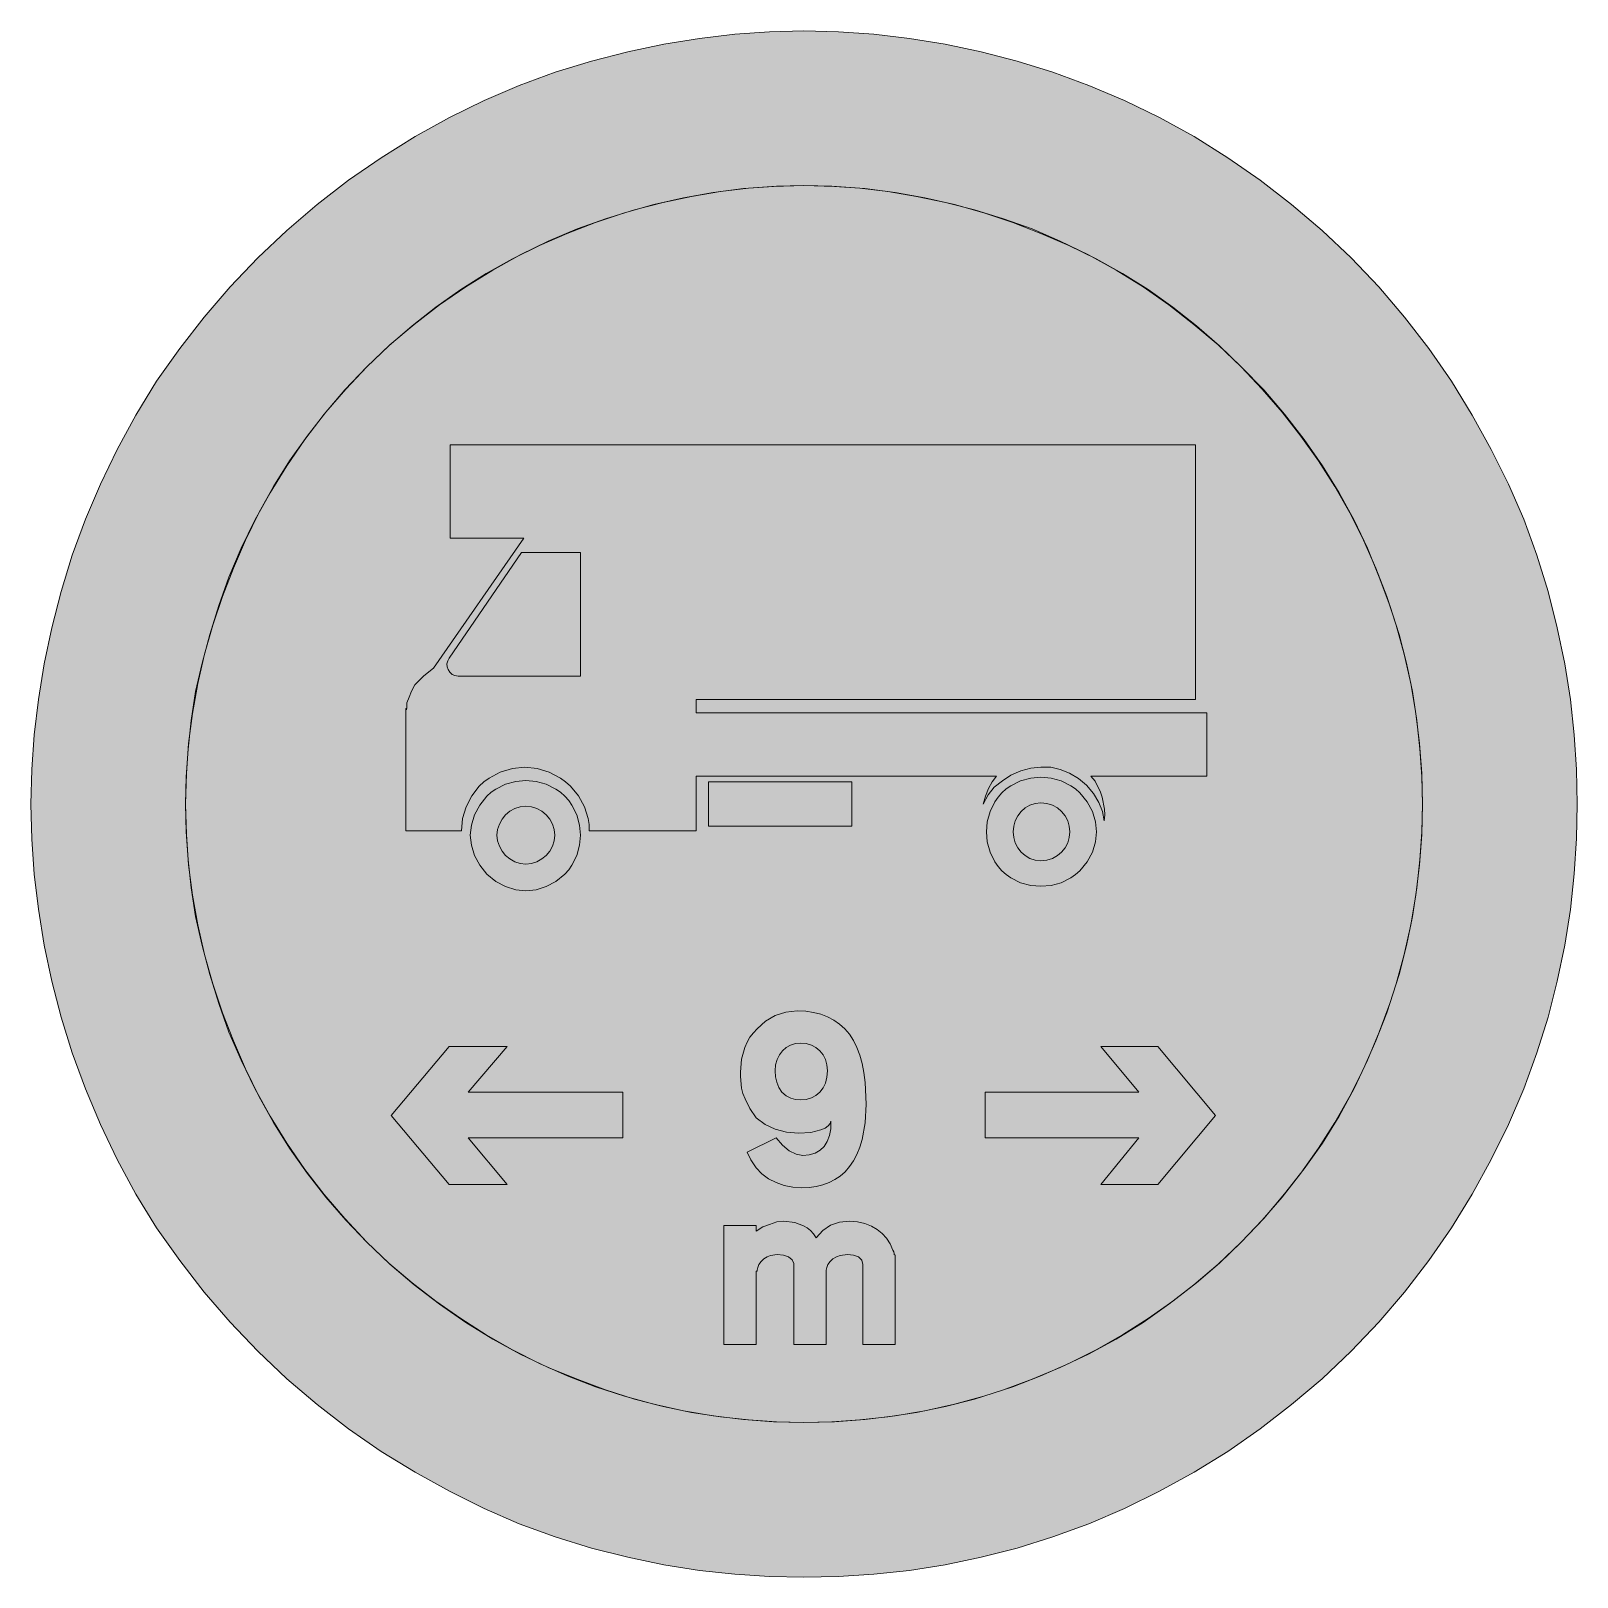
# Model space of a CAD drawing. Header units: metres. Extents: x 160 to 410, y 11 to 261.
import ezdxf

# ---------------------------------------------------------------- set-up
doc = ezdxf.new("R2010")
doc.units = ezdxf.units.M
for name, color, linetype, true_color in [('FILL_BLACK_000000', 7, 'Continuous', 0x000000), ('FILL_PINK_E1E1E1', 7, 'Continuous', 0xe1e1e1), ('STROKE_BLACK_000000', 7, 'Continuous', 0x000000)]:
    doc.layers.add(name, color=color, linetype=linetype, true_color=true_color)

msp = doc.modelspace()

# ---------------------------------------------------------------- hatches: boundary and pattern name
at = {"layer": 'FILL_BLACK_000000', "true_color": 0x000000}
h = msp.add_hatch(color=7, dxfattribs=at)
h.dxf.hatch_style = 1
h.paths.add_polyline_path([(409.41, 124.6), (408.8, 118.84), (407.88, 113.04), (406.66, 107.23), (405.16, 101.43), (403.35, 95.62), (401.22, 89.82), (398.76, 84.05), (395.98, 78.37), (392.89, 72.78), (389.52, 67.32), (385.87, 62.02), (381.96, 56.92), (377.77, 52.03), (373.32, 47.34), (368.6, 42.88), (363.67, 38.7), (358.56, 34.78), (353.34, 31.14), (347.88, 27.77), (342.29, 24.68), (336.61, 21.9), (330.84, 19.44), (325.03, 17.31), (319.23, 15.5), (313.42, 14), (307.62, 12.78), (301.82, 11.86), (296.05, 11.25), (290.36, 10.91), (284.76, 10.8), (279.19, 10.91), (273.55, 11.25), (267.85, 11.86), (262.08, 12.78), (256.25, 14), (250.38, 15.5), (244.51, 17.31), (238.68, 19.44), (233.02, 21.9), (227.38, 24.68), (221.82, 27.77), (216.36, 31.14), (211.06, 34.78), (205.96, 38.7), (201.07, 42.88), (196.38, 47.34), (191.92, 52.03), (187.72, 56.92), (183.75, 62.02), (180, 67.32), (176.66, 72.78), (173.63, 78.37), (170.91, 84.05), (168.48, 89.82), (166.35, 95.62), (164.54, 101.43), (163.04, 107.23), (161.82, 113.04), (160.87, 118.87), (160.2, 124.56), (159.79, 130.23), (159.66, 135.9), (159.79, 141.47), (160.2, 147.1), (160.87, 152.81), (161.82, 158.58), (163.04, 164.41), (164.54, 170.28), (166.35, 176.15), (168.48, 181.98), (170.91, 187.64), (173.63, 193.27), (176.66, 198.84), (180, 204.3), (183.75, 209.6), (187.72, 214.69), (191.92, 219.59), (196.38, 224.28), (201.07, 228.73), (205.96, 232.92), (211.06, 236.83), (216.36, 240.48), (221.82, 243.93), (227.38, 247), (233.02, 249.74), (238.68, 252.18), (244.51, 254.31), (250.38, 256.12), (256.25, 257.62), (262.08, 258.84), (267.85, 259.78), (273.55, 260.46), (279.19, 260.86), (284.76, 261), (290.36, 260.86), (296.05, 260.46), (301.82, 259.78), (307.62, 258.84), (313.42, 257.62), (319.23, 256.12), (325.03, 254.31), (330.84, 252.18), (336.61, 249.74), (342.29, 247), (347.88, 243.93), (353.34, 240.48), (358.56, 236.83), (363.67, 232.92), (368.6, 228.73), (373.32, 224.28), (377.77, 219.59), (381.96, 214.69), (385.87, 209.6), (389.52, 204.3), (392.89, 198.84), (395.98, 193.27), (398.76, 187.64), (401.22, 181.98), (403.35, 176.15), (405.16, 170.28), (406.66, 164.41), (407.88, 158.58), (408.8, 152.81), (409.41, 147.1), (409.75, 141.47), (409.86, 135.9), (409.75, 130.3), (409.41, 124.6)])
h.paths.add_polyline_path([(384.43, 144.85), (383.93, 149.42), (383.22, 154.08), (382.27, 158.7), (381.06, 163.35), (379.57, 168), (377.82, 172.62), (375.93, 177.28), (373.77, 181.82), (371.34, 186.26), (368.64, 190.62), (365.7, 194.87), (362.54, 198.97), (359.15, 202.9), (355.5, 206.64), (351.76, 210.18), (347.85, 213.52), (343.81, 216.66), (339.66, 219.6), (335.28, 222.3), (330.79, 224.75), (326.24, 226.97), (321.66, 228.96), (317.04, 230.61), (312.37, 232.04), (307.66, 233.24), (302.94, 234.18), (298.35, 234.99), (293.78, 235.55), (289.25, 235.88), (284.76, 235.98), (280.3, 235.88), (275.8, 235.55), (271.24, 234.99), (266.58, 234.18), (261.96, 233.24), (257.31, 232.04), (252.66, 230.61), (248.04, 228.96), (243.38, 226.97), (238.84, 224.75), (234.4, 222.3), (230.04, 219.6), (225.79, 216.66), (221.69, 213.52), (217.76, 210.18), (214.02, 206.64), (210.48, 202.9), (207.13, 198.97), (204, 194.87), (201.06, 190.62), (198.36, 186.26), (195.91, 181.82), (193.69, 177.28), (191.7, 172.62), (190.05, 168), (188.59, 163.35), (187.35, 158.7), (186.3, 154.08), (185.59, 149.39), (185.08, 144.79), (184.78, 140.28), (184.68, 135.9), (184.78, 131.41), (185.08, 126.88), (185.59, 122.31), (186.3, 117.72), (187.35, 113), (188.59, 108.29), (190.05, 103.62), (191.7, 99), (193.69, 94.42), (195.91, 89.86), (198.36, 85.38), (201.06, 81), (204, 76.78), (207.13, 72.72), (210.48, 68.8), (214.02, 64.98), (217.76, 61.44), (221.69, 58.09), (225.79, 54.96), (230.04, 52.02), (234.4, 49.32), (238.84, 46.89), (243.38, 44.73), (248.04, 42.84), (252.66, 41.08), (257.31, 39.6), (261.96, 38.38), (266.58, 37.44), (271.24, 36.73), (275.8, 36.22), (280.3, 35.92), (284.76, 35.82), (289.25, 35.92), (293.78, 36.22), (298.35, 36.73), (302.94, 37.44), (307.66, 38.38), (312.37, 39.6), (317.04, 41.08), (321.66, 42.84), (326.24, 44.73), (330.79, 46.89), (335.28, 49.32), (339.66, 52.02), (343.81, 54.96), (347.85, 58.09), (351.76, 61.44), (355.5, 64.98), (359.15, 68.82), (362.54, 72.79), (365.7, 76.85), (368.64, 81), (371.34, 85.38), (373.77, 89.86), (375.93, 94.42), (377.82, 99), (379.57, 103.62), (381.06, 108.29), (382.27, 113), (383.22, 117.72), (383.93, 122.31), (384.43, 126.88), (384.74, 131.41), (384.84, 135.9), (384.74, 140.36), (384.43, 144.85)], flags=16)
h = msp.add_hatch(color=7, dxfattribs=at)
h.dxf.hatch_style = 1
h.paths.add_polyline_path([(220.5, 151.38), (220.5, 151.74), (220.5, 152.28), (220.86, 153.18), (221.24, 154.17), (221.76, 155.16), (223.22, 156.64), (224.82, 157.86), (239.4, 178.92), (227.52, 178.92), (227.52, 194.04), (348.12, 194.04), (348.12, 152.82), (267.3, 152.82), (267.3, 150.66), (349.92, 150.66), (349.92, 140.4), (331.2, 140.4), (331.87, 139.59), (332.28, 138.78), (332.71, 137.95), (333, 136.98), (333.38, 135.09), (333.43, 134.14), (333.36, 133.2), (333.06, 134.68), (332.46, 136.15), (331.59, 137.58), (330.48, 138.96), (329.17, 140.04), (327.73, 140.87), (326.23, 141.47), (324.72, 141.84), (323.1, 141.87), (321.48, 141.68), (319.86, 141.26), (318.24, 140.58), (316.89, 139.66), (315.54, 138.6), (314.57, 137.38), (313.74, 135.9), (314.12, 137.16), (314.64, 138.42), (315.2, 139.48), (315.9, 140.4), (267.3, 140.4), (267.3, 131.58), (250.02, 131.58), (249.97, 132.58), (249.82, 133.57), (249.23, 135.45), (248.27, 137.2), (246.96, 138.78), (246.19, 139.48), (245.35, 140.09), (243.54, 141.05), (241.59, 141.64), (239.58, 141.84), (237.57, 141.64), (235.62, 141.05), (233.81, 140.09), (232.97, 139.48), (232.2, 138.78), (230.99, 137.2), (230.08, 135.45), (229.52, 133.57), (229.32, 131.58), (220.32, 131.58), (220.32, 151.2), (220.32, 151.38), (220.5, 151.38)])
h.paths.add_polyline_path([(239.04, 176.58), (227.34, 159.48), (227.11, 159.05), (226.98, 158.58), (226.99, 158.11), (227.16, 157.68), (227.46, 157.21), (227.83, 156.87), (228.27, 156.67), (228.78, 156.6), (248.58, 156.6), (248.58, 176.58), (239.04, 176.58)], flags=16)
h = msp.add_hatch(color=7, dxfattribs=at)
h.dxf.hatch_style = 1
h.paths.add_polyline_path([(331.42, 128.11), (330.58, 126.54), (329.4, 125.1), (328.7, 124.47), (327.96, 123.95), (326.38, 123.16), (324.74, 122.72), (323.1, 122.58), (321.46, 122.72), (319.81, 123.16), (318.24, 123.95), (317.5, 124.47), (316.8, 125.1), (316.17, 125.8), (315.65, 126.54), (314.86, 128.11), (314.42, 129.76), (314.28, 131.4), (314.42, 133.04), (314.86, 134.68), (315.65, 136.26), (316.17, 137), (316.8, 137.7), (317.5, 138.33), (318.24, 138.85), (319.81, 139.63), (321.46, 140.08), (323.1, 140.22), (324.74, 140.08), (326.38, 139.63), (327.96, 138.85), (328.7, 138.33), (329.4, 137.7), (330.58, 136.26), (331.42, 134.68), (331.93, 133.04), (332.1, 131.4), (331.93, 129.76), (331.42, 128.11)])
h.paths.add_polyline_path([(327.43, 133.19), (327.01, 133.99), (326.45, 134.68), (325.77, 135.26), (324.97, 135.7), (324.08, 135.98), (323.1, 136.08), (322.18, 135.98), (321.33, 135.7), (320.57, 135.26), (319.9, 134.68), (319.36, 133.99), (318.95, 133.19), (318.69, 132.32), (318.6, 131.4), (318.69, 130.48), (318.95, 129.61), (319.36, 128.81), (319.9, 128.11), (320.57, 127.54), (321.33, 127.1), (322.18, 126.82), (323.1, 126.72), (324.08, 126.82), (324.97, 127.1), (325.77, 127.54), (326.45, 128.11), (327.01, 128.81), (327.43, 129.61), (327.69, 130.48), (327.78, 131.4), (327.69, 132.32), (327.43, 133.19)], flags=16)
h = msp.add_hatch(color=7, dxfattribs=at)
h.dxf.hatch_style = 1
h.paths.add_polyline_path([(247.99, 127.57), (247.21, 126), (246.69, 125.26), (246.06, 124.56), (244.62, 123.38), (243.04, 122.53), (241.4, 122.03), (239.76, 121.86), (238.12, 122.03), (236.47, 122.53), (234.9, 123.38), (233.46, 124.56), (232.28, 126), (231.43, 127.57), (230.93, 129.22), (230.76, 130.86), (230.93, 132.5), (231.43, 134.14), (232.28, 135.72), (233.46, 137.16), (234.16, 137.79), (234.9, 138.31), (236.47, 139.09), (238.12, 139.54), (239.76, 139.68), (241.4, 139.54), (243.04, 139.09), (244.62, 138.31), (245.36, 137.79), (246.06, 137.16), (246.69, 136.46), (247.21, 135.72), (247.99, 134.14), (248.44, 132.5), (248.58, 130.86), (248.44, 129.22), (247.99, 127.57)])
h.paths.add_polyline_path([(244.06, 132.65), (243.62, 133.45), (243.04, 134.14), (242.35, 134.72), (241.55, 135.16), (240.68, 135.44), (239.76, 135.54), (238.84, 135.44), (237.97, 135.16), (237.17, 134.72), (236.47, 134.14), (235.9, 133.45), (235.46, 132.65), (235.18, 131.78), (235.08, 130.86), (235.18, 129.94), (235.46, 129.07), (235.9, 128.27), (236.47, 127.57), (237.17, 127), (237.97, 126.56), (238.84, 126.28), (239.76, 126.18), (240.68, 126.28), (241.55, 126.56), (242.35, 127), (243.04, 127.57), (243.62, 128.27), (244.06, 129.07), (244.34, 129.94), (244.44, 130.86), (244.34, 131.78), (244.06, 132.65)], flags=16)
h = msp.add_hatch(color=7, dxfattribs=at)
h.dxf.hatch_style = 1
h.paths.add_polyline_path([(292.5, 139.5), (292.5, 132.3), (269.28, 132.3), (269.28, 139.5), (292.5, 139.5)])
h = msp.add_hatch(color=7, dxfattribs=at)
h.dxf.hatch_style = 1
h.paths.add_polyline_path([(286.32, 102.18), (287.5, 101.89), (288.58, 101.48), (289.59, 100.94), (290.51, 100.29), (291.36, 99.53), (292.14, 98.64), (292.77, 97.64), (293.32, 96.51), (293.79, 95.27), (294.16, 93.92), (294.46, 92.44), (294.67, 90.84), (294.84, 87.3), (294.67, 84.31), (294.16, 81.59), (293.79, 80.35), (293.32, 79.2), (292.77, 78.16), (292.14, 77.22), (291.42, 76.4), (290.63, 75.7), (289.75, 75.11), (288.81, 74.63), (287.8, 74.27), (286.72, 74.01), (285.59, 73.85), (284.4, 73.8), (282.95, 73.9), (281.56, 74.18), (280.25, 74.64), (279, 75.24), (277.94, 76.07), (277.02, 77.04), (276.16, 78.3), (275.58, 79.56), (280.26, 81.9), (281.26, 80.69), (282.35, 79.79), (283.47, 79.22), (284.58, 79.02), (285.62, 79.12), (286.56, 79.4), (287.36, 79.86), (288, 80.46), (288.52, 81.29), (288.9, 82.26), (289.08, 83.34), (289.08, 84.6), (288.98, 84.2), (288.67, 83.81), (288.17, 83.46), (287.46, 83.16), (285.86, 82.76), (283.86, 82.62), (281.91, 82.79), (280.1, 83.27), (278.47, 84.06), (277.02, 85.14), (275.98, 86.6), (275.22, 88.2), (274.88, 89.04), (274.66, 89.93), (274.5, 91.8), (274.5, 92.52), (274.67, 94.6), (275.17, 96.5), (275.55, 97.37), (276.02, 98.16), (276.57, 98.89), (277.2, 99.54), (278.54, 100.75), (280.1, 101.66), (281.83, 102.22), (283.68, 102.42), (285.05, 102.36), (286.32, 102.18)])
h.paths.add_polyline_path([(282.59, 96.88), (281.88, 96.49), (281.27, 95.96), (280.77, 95.31), (280.4, 94.54), (280.16, 93.67), (280.08, 92.7), (280.15, 91.76), (280.35, 90.86), (280.69, 90.02), (281.16, 89.28), (281.87, 88.7), (282.62, 88.31), (283.41, 88.09), (284.22, 88.02), (285.13, 88.1), (285.96, 88.35), (286.69, 88.74), (287.32, 89.28), (287.84, 89.95), (288.22, 90.75), (288.46, 91.67), (288.54, 92.7), (288.46, 93.67), (288.22, 94.54), (287.84, 95.31), (287.32, 95.96), (286.69, 96.49), (285.96, 96.88), (285.13, 97.12), (284.22, 97.2), (283.37, 97.12), (282.59, 96.88)], flags=16)
h = msp.add_hatch(color=7, dxfattribs=at)
h.dxf.hatch_style = 1
h.paths.add_polyline_path([(236.7, 96.66), (230.4, 89.28), (255.42, 89.28), (255.42, 81.9), (230.4, 81.9), (236.7, 74.34), (227.34, 74.34), (217.98, 85.5), (227.34, 96.66), (236.7, 96.66)])
h = msp.add_hatch(color=7, dxfattribs=at)
h.dxf.hatch_style = 1
h.paths.add_polyline_path([(351.36, 85.5), (342, 74.34), (332.82, 74.34), (338.94, 81.9), (314.1, 81.9), (314.1, 89.28), (338.94, 89.28), (332.82, 96.66), (342, 96.66), (351.36, 85.5)])
h = msp.add_hatch(color=7, dxfattribs=at)
h.dxf.hatch_style = 1
h.paths.add_polyline_path([(271.8, 67.68), (277.02, 67.68), (277.02, 66.78), (278.1, 67.45), (279.18, 67.86), (280.35, 68.26), (281.52, 68.4), (283.25, 68.16), (284.67, 67.66), (285.28, 67.3), (285.82, 66.86), (286.31, 66.33), (286.74, 65.7), (287.79, 66.88), (289.03, 67.72), (290.49, 68.23), (292.14, 68.4), (293.43, 68.27), (294.6, 68), (295.66, 67.6), (296.59, 67.07), (297.41, 66.42), (298.11, 65.64), (298.7, 64.74), (299.16, 63.72), (299.32, 63.45), (299.34, 63.18), (299.34, 63), (299.5, 62.91), (299.52, 62.82), (299.52, 62.28), (299.52, 48.42), (294.3, 48.42), (294.3, 61.38), (294.12, 62.1), (293.58, 62.64), (292.75, 62.89), (291.78, 63), (290.61, 62.84), (290.01, 62.62), (289.44, 62.28), (288.97, 61.85), (288.63, 61.38), (288.43, 60.91), (288.36, 60.48), (288.36, 48.42), (283.14, 48.42), (283.14, 61.56), (282.84, 62.16), (282.26, 62.62), (281.44, 62.9), (280.44, 63), (279.36, 62.84), (278.82, 62.62), (278.28, 62.28), (277.81, 61.85), (277.47, 61.38), (277.27, 60.91), (277.2, 60.48), (277.2, 60.3), (277.02, 60.3), (277.02, 48.42), (271.8, 48.42), (271.8, 67.68)])
at = {"layer": 'FILL_PINK_E1E1E1', "true_color": 0xe1e1e1}
h = msp.add_hatch(color=7, dxfattribs=at)
h.dxf.hatch_style = 1
h.paths.add_polyline_path([(384.72, 130.97), (384.37, 126.06), (383.78, 121.17), (382.95, 116.32), (381.89, 111.53), (380.59, 106.79), (379.05, 102.13), (377.28, 97.56), (375.28, 93.03), (373.07, 88.62), (370.64, 84.34), (368.01, 80.19), (365.18, 76.17), (362.14, 72.3), (358.92, 68.57), (355.5, 64.98), (351.97, 61.62), (348.29, 58.44), (344.44, 55.44), (340.45, 52.63), (336.31, 50.01), (332.04, 47.59), (327.63, 45.38), (323.1, 43.38), (318.53, 41.61), (313.87, 40.07), (309.13, 38.77), (304.33, 37.71), (299.49, 36.88), (294.6, 36.29), (289.69, 35.94), (284.76, 35.82), (279.84, 35.94), (274.95, 36.29), (270.08, 36.88), (265.25, 37.71), (260.47, 38.77), (255.73, 40.07), (251.04, 41.61), (246.42, 43.38), (241.95, 45.38), (237.59, 47.59), (233.34, 50.01), (229.21, 52.63), (225.2, 55.44), (221.34, 58.44), (217.6, 61.62), (214.02, 64.98), (210.6, 68.57), (207.38, 72.3), (204.35, 76.17), (201.53, 80.19), (198.92, 84.34), (196.53, 88.62), (194.36, 93.03), (192.42, 97.56), (190.64, 102.13), (189.08, 106.79), (187.76, 111.53), (186.66, 116.32), (185.8, 121.17), (185.18, 126.06), (184.81, 130.97), (184.68, 135.9), (184.81, 140.82), (185.18, 145.71), (185.8, 150.57), (186.66, 155.38), (187.76, 160.15), (189.08, 164.86), (190.64, 169.5), (192.42, 174.06), (194.36, 178.59), (196.53, 183), (198.92, 187.28), (201.53, 191.43), (204.35, 195.45), (207.38, 199.32), (210.6, 203.05), (214.02, 206.64), (217.6, 210.06), (221.34, 213.28), (225.2, 216.31), (229.21, 219.13), (233.34, 221.74), (237.59, 224.13), (241.95, 226.3), (246.42, 228.24), (251.04, 230.02), (255.73, 231.58), (260.47, 232.9), (265.25, 234), (270.08, 234.86), (274.95, 235.48), (279.84, 235.85), (284.76, 235.98), (289.69, 235.85), (294.6, 235.48), (299.49, 234.86), (304.33, 234), (309.13, 232.9), (313.87, 231.58), (318.53, 230.02), (323.1, 228.24), (327.63, 226.3), (332.04, 224.13), (336.31, 221.74), (340.45, 219.13), (344.44, 216.31), (348.29, 213.28), (351.97, 210.06), (355.5, 206.64), (358.92, 203.05), (362.14, 199.32), (365.18, 195.45), (368.01, 191.43), (370.64, 187.28), (373.07, 183), (375.28, 178.59), (377.28, 174.06), (379.05, 169.5), (380.59, 164.86), (381.89, 160.15), (382.95, 155.38), (383.78, 150.57), (384.37, 145.71), (384.72, 140.82), (384.84, 135.9), (384.72, 130.97)])

# ---------------------------------------------------------------- linework, layer by layer
at = {"layer": 'FILL_BLACK_000000', "lineweight": 0, "true_color": 0x000000}
for points in [[(409.41, 124.6), (408.8, 118.84), (407.88, 113.04), (406.66, 107.23), (405.16, 101.43), (403.35, 95.62), (401.22, 89.82), (398.76, 84.05), (395.98, 78.37), (392.89, 72.78), (389.52, 67.32), (385.87, 62.02), (381.96, 56.92), (377.77, 52.03), (373.32, 47.34), (368.6, 42.88), (363.67, 38.7), (358.56, 34.78), (353.34, 31.14), (347.88, 27.77), (342.29, 24.68), (336.61, 21.9), (330.84, 19.44), (325.03, 17.31), (319.23, 15.5), (313.42, 14), (307.62, 12.78), (301.82, 11.86), (296.05, 11.25), (290.36, 10.91), (284.76, 10.8), (279.19, 10.91), (273.55, 11.25), (267.85, 11.86), (262.08, 12.78), (256.25, 14), (250.38, 15.5), (244.51, 17.31), (238.68, 19.44), (233.02, 21.9), (227.38, 24.68), (221.82, 27.77), (216.36, 31.14), (211.06, 34.78), (205.96, 38.7), (201.07, 42.88), (196.38, 47.34), (191.92, 52.03), (187.72, 56.92), (183.75, 62.02), (180, 67.32), (176.66, 72.78), (173.63, 78.37), (170.91, 84.05), (168.48, 89.82), (166.35, 95.62), (164.54, 101.43), (163.04, 107.23), (161.82, 113.04), (160.87, 118.87), (160.2, 124.56), (159.79, 130.23), (159.66, 135.9), (159.79, 141.47), (160.2, 147.1), (160.87, 152.81), (161.82, 158.58), (163.04, 164.41), (164.54, 170.28), (166.35, 176.15), (168.48, 181.98), (170.91, 187.64), (173.63, 193.27), (176.66, 198.84), (180, 204.3), (183.75, 209.6), (187.72, 214.69), (191.92, 219.59), (196.38, 224.28), (201.07, 228.73), (205.96, 232.92), (211.06, 236.83), (216.36, 240.48), (221.82, 243.93), (227.38, 247), (233.02, 249.74), (238.68, 252.18), (244.51, 254.31), (250.38, 256.12), (256.25, 257.62), (262.08, 258.84), (267.85, 259.78), (273.55, 260.46), (279.19, 260.86), (284.76, 261), (290.36, 260.86), (296.05, 260.46), (301.82, 259.78), (307.62, 258.84), (313.42, 257.62), (319.23, 256.12), (325.03, 254.31), (330.84, 252.18), (336.61, 249.74), (342.29, 247), (347.88, 243.93), (353.34, 240.48), (358.56, 236.83), (363.67, 232.92), (368.6, 228.73), (373.32, 224.28), (377.77, 219.59), (381.96, 214.69), (385.87, 209.6), (389.52, 204.3), (392.89, 198.84), (395.98, 193.27), (398.76, 187.64), (401.22, 181.98), (403.35, 176.15), (405.16, 170.28), (406.66, 164.41), (407.88, 158.58), (408.8, 152.81), (409.41, 147.1), (409.75, 141.47), (409.86, 135.9), (409.75, 130.3)], [(384.43, 144.85), (383.93, 149.42), (383.22, 154.08), (382.27, 158.7), (381.06, 163.35), (379.57, 168), (377.82, 172.62), (375.93, 177.28), (373.77, 181.82), (371.34, 186.26), (368.64, 190.62), (365.7, 194.87), (362.54, 198.97), (359.15, 202.9), (355.5, 206.64), (351.76, 210.18), (347.85, 213.52), (343.81, 216.66), (339.66, 219.6), (335.28, 222.3), (330.79, 224.75), (326.24, 226.97), (321.66, 228.96), (317.04, 230.61), (312.37, 232.04), (307.66, 233.24), (302.94, 234.18), (298.35, 234.99), (293.78, 235.55), (289.25, 235.88), (284.76, 235.98), (280.3, 235.88), (275.8, 235.55), (271.24, 234.99), (266.58, 234.18), (261.96, 233.24), (257.31, 232.04), (252.66, 230.61), (248.04, 228.96), (243.38, 226.97), (238.84, 224.75), (234.4, 222.3), (230.04, 219.6), (225.79, 216.66), (221.69, 213.52), (217.76, 210.18), (214.02, 206.64), (210.48, 202.9), (207.13, 198.97), (204, 194.87), (201.06, 190.62), (198.36, 186.26), (195.91, 181.82), (193.69, 177.28), (191.7, 172.62), (190.05, 168), (188.59, 163.35), (187.35, 158.7), (186.3, 154.08), (185.59, 149.39), (185.08, 144.79), (184.78, 140.28), (184.68, 135.9), (184.78, 131.41), (185.08, 126.88), (185.59, 122.31), (186.3, 117.72), (187.35, 113), (188.59, 108.29), (190.05, 103.62), (191.7, 99), (193.69, 94.42), (195.91, 89.86), (198.36, 85.38), (201.06, 81), (204, 76.78), (207.13, 72.72), (210.48, 68.8), (214.02, 64.98), (217.76, 61.44), (221.69, 58.09), (225.79, 54.96), (230.04, 52.02), (234.4, 49.32), (238.84, 46.89), (243.38, 44.73), (248.04, 42.84), (252.66, 41.08), (257.31, 39.6), (261.96, 38.38), (266.58, 37.44), (271.24, 36.73), (275.8, 36.22), (280.3, 35.92), (284.76, 35.82), (289.25, 35.92), (293.78, 36.22), (298.35, 36.73), (302.94, 37.44), (307.66, 38.38), (312.37, 39.6), (317.04, 41.08), (321.66, 42.84), (326.24, 44.73), (330.79, 46.89), (335.28, 49.32), (339.66, 52.02), (343.81, 54.96), (347.85, 58.09), (351.76, 61.44), (355.5, 64.98), (359.15, 68.82), (362.54, 72.79), (365.7, 76.85), (368.64, 81), (371.34, 85.38), (373.77, 89.86), (375.93, 94.42), (377.82, 99), (379.57, 103.62), (381.06, 108.29), (382.27, 113), (383.22, 117.72), (383.93, 122.31), (384.43, 126.88), (384.74, 131.41), (384.84, 135.9), (384.74, 140.36)], [(220.5, 151.38), (220.5, 151.74), (220.5, 152.28), (220.86, 153.18), (221.24, 154.17), (221.76, 155.16), (223.22, 156.64), (224.82, 157.86), (239.4, 178.92), (227.52, 178.92), (227.52, 194.04), (348.12, 194.04), (348.12, 152.82), (267.3, 152.82), (267.3, 150.66), (349.92, 150.66), (349.92, 140.4), (331.2, 140.4), (331.87, 139.59), (332.28, 138.78), (332.71, 137.95), (333, 136.98), (333.38, 135.09), (333.43, 134.14), (333.36, 133.2), (333.06, 134.68), (332.46, 136.15), (331.59, 137.58), (330.48, 138.96), (329.17, 140.04), (327.73, 140.87), (326.23, 141.47), (324.72, 141.84), (323.1, 141.87), (321.48, 141.68), (319.86, 141.26), (318.24, 140.58), (316.89, 139.66), (315.54, 138.6), (314.57, 137.38), (313.74, 135.9), (314.12, 137.16), (314.64, 138.42), (315.2, 139.48), (315.9, 140.4), (267.3, 140.4), (267.3, 131.58), (250.02, 131.58), (249.97, 132.58), (249.82, 133.57), (249.23, 135.45), (248.27, 137.2), (246.96, 138.78), (246.19, 139.48), (245.35, 140.09), (243.54, 141.05), (241.59, 141.64), (239.58, 141.84), (237.57, 141.64), (235.62, 141.05), (233.81, 140.09), (232.97, 139.48), (232.2, 138.78), (230.99, 137.2), (230.08, 135.45), (229.52, 133.57), (229.32, 131.58), (220.32, 131.58), (220.32, 151.2), (220.32, 151.38)], [(239.04, 176.58), (227.34, 159.48), (227.11, 159.05), (226.98, 158.58), (226.99, 158.11), (227.16, 157.68), (227.46, 157.21), (227.83, 156.87), (228.27, 156.67), (228.78, 156.6), (248.58, 156.6), (248.58, 176.58)], [(331.42, 128.11), (330.58, 126.54), (329.4, 125.1), (328.7, 124.47), (327.96, 123.95), (326.38, 123.16), (324.74, 122.72), (323.1, 122.58), (321.46, 122.72), (319.81, 123.16), (318.24, 123.95), (317.5, 124.47), (316.8, 125.1), (316.17, 125.8), (315.65, 126.54), (314.86, 128.11), (314.42, 129.76), (314.28, 131.4), (314.42, 133.04), (314.86, 134.68), (315.65, 136.26), (316.17, 137), (316.8, 137.7), (317.5, 138.33), (318.24, 138.85), (319.81, 139.63), (321.46, 140.08), (323.1, 140.22), (324.74, 140.08), (326.38, 139.63), (327.96, 138.85), (328.7, 138.33), (329.4, 137.7), (330.58, 136.26), (331.42, 134.68), (331.93, 133.04), (332.1, 131.4), (331.93, 129.76)], [(247.99, 127.57), (247.21, 126), (246.69, 125.26), (246.06, 124.56), (244.62, 123.38), (243.04, 122.53), (241.4, 122.03), (239.76, 121.86), (238.12, 122.03), (236.47, 122.53), (234.9, 123.38), (233.46, 124.56), (232.28, 126), (231.43, 127.57), (230.93, 129.22), (230.76, 130.86), (230.93, 132.5), (231.43, 134.14), (232.28, 135.72), (233.46, 137.16), (234.16, 137.79), (234.9, 138.31), (236.47, 139.09), (238.12, 139.54), (239.76, 139.68), (241.4, 139.54), (243.04, 139.09), (244.62, 138.31), (245.36, 137.79), (246.06, 137.16), (246.69, 136.46), (247.21, 135.72), (247.99, 134.14), (248.44, 132.5), (248.58, 130.86), (248.44, 129.22)], [(292.5, 139.5), (292.5, 132.3), (269.28, 132.3), (269.28, 139.5)], [(244.06, 132.65), (243.62, 133.45), (243.04, 134.14), (242.35, 134.72), (241.55, 135.16), (240.68, 135.44), (239.76, 135.54), (238.84, 135.44), (237.97, 135.16), (237.17, 134.72), (236.47, 134.14), (235.9, 133.45), (235.46, 132.65), (235.18, 131.78), (235.08, 130.86), (235.18, 129.94), (235.46, 129.07), (235.9, 128.27), (236.47, 127.57), (237.17, 127), (237.97, 126.56), (238.84, 126.28), (239.76, 126.18), (240.68, 126.28), (241.55, 126.56), (242.35, 127), (243.04, 127.57), (243.62, 128.27), (244.06, 129.07), (244.34, 129.94), (244.44, 130.86), (244.34, 131.78)], [(327.43, 133.19), (327.01, 133.99), (326.45, 134.68), (325.77, 135.26), (324.97, 135.7), (324.08, 135.98), (323.1, 136.08), (322.18, 135.98), (321.33, 135.7), (320.57, 135.26), (319.9, 134.68), (319.36, 133.99), (318.95, 133.19), (318.69, 132.32), (318.6, 131.4), (318.69, 130.48), (318.95, 129.61), (319.36, 128.81), (319.9, 128.11), (320.57, 127.54), (321.33, 127.1), (322.18, 126.82), (323.1, 126.72), (324.08, 126.82), (324.97, 127.1), (325.77, 127.54), (326.45, 128.11), (327.01, 128.81), (327.43, 129.61), (327.69, 130.48), (327.78, 131.4), (327.69, 132.32)], [(286.32, 102.18), (287.5, 101.89), (288.58, 101.48), (289.59, 100.94), (290.51, 100.29), (291.36, 99.53), (292.14, 98.64), (292.77, 97.64), (293.32, 96.51), (293.79, 95.27), (294.16, 93.92), (294.46, 92.44), (294.67, 90.84), (294.84, 87.3), (294.67, 84.31), (294.16, 81.59), (293.79, 80.35), (293.32, 79.2), (292.77, 78.16), (292.14, 77.22), (291.42, 76.4), (290.63, 75.7), (289.75, 75.11), (288.81, 74.63), (287.8, 74.27), (286.72, 74.01), (285.59, 73.85), (284.4, 73.8), (282.95, 73.9), (281.56, 74.18), (280.25, 74.64), (279, 75.24), (277.94, 76.07), (277.02, 77.04), (276.16, 78.3), (275.58, 79.56), (280.26, 81.9), (281.26, 80.69), (282.35, 79.79), (283.47, 79.22), (284.58, 79.02), (285.62, 79.12), (286.56, 79.4), (287.36, 79.86), (288, 80.46), (288.52, 81.29), (288.9, 82.26), (289.08, 83.34), (289.08, 84.6), (288.98, 84.2), (288.67, 83.81), (288.17, 83.46), (287.46, 83.16), (285.86, 82.76), (283.86, 82.62), (281.91, 82.79), (280.1, 83.27), (278.47, 84.06), (277.02, 85.14), (275.98, 86.6), (275.22, 88.2), (274.88, 89.04), (274.66, 89.93), (274.5, 91.8), (274.5, 92.52), (274.67, 94.6), (275.17, 96.5), (275.55, 97.37), (276.02, 98.16), (276.57, 98.89), (277.2, 99.54), (278.54, 100.75), (280.1, 101.66), (281.83, 102.22), (283.68, 102.42), (285.05, 102.36)], [(236.7, 96.66), (230.4, 89.28), (255.42, 89.28), (255.42, 81.9), (230.4, 81.9), (236.7, 74.34), (227.34, 74.34), (217.98, 85.5), (227.34, 96.66)], [(282.59, 96.88), (281.88, 96.49), (281.27, 95.96), (280.77, 95.31), (280.4, 94.54), (280.16, 93.67), (280.08, 92.7), (280.15, 91.76), (280.35, 90.86), (280.69, 90.02), (281.16, 89.28), (281.87, 88.7), (282.62, 88.31), (283.41, 88.09), (284.22, 88.02), (285.13, 88.1), (285.96, 88.35), (286.69, 88.74), (287.32, 89.28), (287.84, 89.95), (288.22, 90.75), (288.46, 91.67), (288.54, 92.7), (288.46, 93.67), (288.22, 94.54), (287.84, 95.31), (287.32, 95.96), (286.69, 96.49), (285.96, 96.88), (285.13, 97.12), (284.22, 97.2), (283.37, 97.12)], [(351.36, 85.5), (342, 74.34), (332.82, 74.34), (338.94, 81.9), (314.1, 81.9), (314.1, 89.28), (338.94, 89.28), (332.82, 96.66), (342, 96.66)], [(271.8, 67.68), (277.02, 67.68), (277.02, 66.78), (278.1, 67.45), (279.18, 67.86), (280.35, 68.26), (281.52, 68.4), (283.25, 68.16), (284.67, 67.66), (285.28, 67.3), (285.82, 66.86), (286.31, 66.33), (286.74, 65.7), (287.79, 66.88), (289.03, 67.72), (290.49, 68.23), (292.14, 68.4), (293.43, 68.27), (294.6, 68), (295.66, 67.6), (296.59, 67.07), (297.41, 66.42), (298.11, 65.64), (298.7, 64.74), (299.16, 63.72), (299.32, 63.45), (299.34, 63.18), (299.34, 63), (299.5, 62.91), (299.52, 62.82), (299.52, 62.28), (299.52, 48.42), (294.3, 48.42), (294.3, 61.38), (294.12, 62.1), (293.58, 62.64), (292.75, 62.89), (291.78, 63), (290.61, 62.84), (290.01, 62.62), (289.44, 62.28), (288.97, 61.85), (288.63, 61.38), (288.43, 60.91), (288.36, 60.48), (288.36, 48.42), (283.14, 48.42), (283.14, 61.56), (282.84, 62.16), (282.26, 62.62), (281.44, 62.9), (280.44, 63), (279.36, 62.84), (278.82, 62.62), (278.28, 62.28), (277.81, 61.85), (277.47, 61.38), (277.27, 60.91), (277.2, 60.48), (277.2, 60.3), (277.02, 60.3), (277.02, 48.42), (271.8, 48.42)]]:
    msp.add_lwpolyline(points, close=True, dxfattribs=at)
at = {"layer": 'FILL_PINK_E1E1E1', "lineweight": 0, "true_color": 0xe1e1e1}
msp.add_lwpolyline([(384.72, 130.97), (384.37, 126.06), (383.78, 121.17), (382.95, 116.32), (381.89, 111.53), (380.59, 106.79), (379.05, 102.13), (377.28, 97.56), (375.28, 93.03), (373.07, 88.62), (370.64, 84.34), (368.01, 80.19), (365.18, 76.17), (362.14, 72.3), (358.92, 68.57), (355.5, 64.98), (351.97, 61.62), (348.29, 58.44), (344.44, 55.44), (340.45, 52.63), (336.31, 50.01), (332.04, 47.59), (327.63, 45.38), (323.1, 43.38), (318.53, 41.61), (313.87, 40.07), (309.13, 38.77), (304.33, 37.71), (299.49, 36.88), (294.6, 36.29), (289.69, 35.94), (284.76, 35.82), (279.84, 35.94), (274.95, 36.29), (270.08, 36.88), (265.25, 37.71), (260.47, 38.77), (255.73, 40.07), (251.04, 41.61), (246.42, 43.38), (241.95, 45.38), (237.59, 47.59), (233.34, 50.01), (229.21, 52.63), (225.2, 55.44), (221.34, 58.44), (217.6, 61.62), (214.02, 64.98), (210.6, 68.57), (207.38, 72.3), (204.35, 76.17), (201.53, 80.19), (198.92, 84.34), (196.53, 88.62), (194.36, 93.03), (192.42, 97.56), (190.64, 102.13), (189.08, 106.79), (187.76, 111.53), (186.66, 116.32), (185.8, 121.17), (185.18, 126.06), (184.81, 130.97), (184.68, 135.9), (184.81, 140.82), (185.18, 145.71), (185.8, 150.57), (186.66, 155.38), (187.76, 160.15), (189.08, 164.86), (190.64, 169.5), (192.42, 174.06), (194.36, 178.59), (196.53, 183), (198.92, 187.28), (201.53, 191.43), (204.35, 195.45), (207.38, 199.32), (210.6, 203.05), (214.02, 206.64), (217.6, 210.06), (221.34, 213.28), (225.2, 216.31), (229.21, 219.13), (233.34, 221.74), (237.59, 224.13), (241.95, 226.3), (246.42, 228.24), (251.04, 230.02), (255.73, 231.58), (260.47, 232.9), (265.25, 234), (270.08, 234.86), (274.95, 235.48), (279.84, 235.85), (284.76, 235.98), (289.69, 235.85), (294.6, 235.48), (299.49, 234.86), (304.33, 234), (309.13, 232.9), (313.87, 231.58), (318.53, 230.02), (323.1, 228.24), (327.63, 226.3), (332.04, 224.13), (336.31, 221.74), (340.45, 219.13), (344.44, 216.31), (348.29, 213.28), (351.97, 210.06), (355.5, 206.64), (358.92, 203.05), (362.14, 199.32), (365.18, 195.45), (368.01, 191.43), (370.64, 187.28), (373.07, 183), (375.28, 178.59), (377.28, 174.06), (379.05, 169.5), (380.59, 164.86), (381.89, 160.15), (382.95, 155.38), (383.78, 150.57), (384.37, 145.71), (384.72, 140.82), (384.84, 135.9)], close=True, dxfattribs=at)
at = {"layer": 'STROKE_BLACK_000000', "lineweight": 0, "true_color": 0x000000}
for points in [[(220.32, 151.2), (220.5, 151.2)], [(342, 96.66), (332.82, 96.66), (338.94, 89.28), (314.1, 89.28), (314.1, 81.9), (338.94, 81.9), (332.82, 74.34), (342, 74.34), (351.36, 85.5), (342, 96.66)]]:
    msp.add_lwpolyline(points, dxfattribs=at)

doc.saveas('drawing.dxf')
